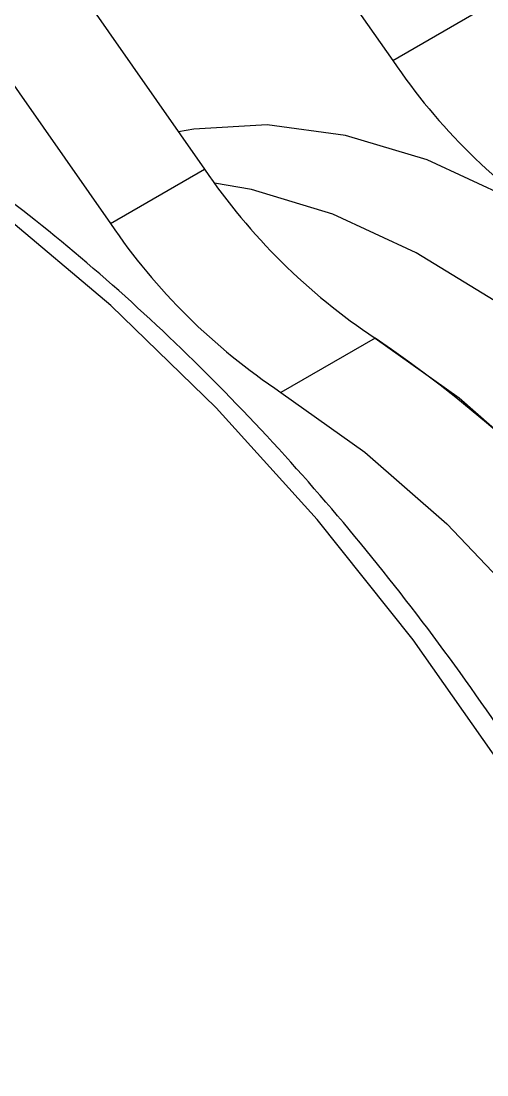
# Model space of a CAD drawing. Header units: millimetres. Extents: x 143 to 484, y 74 to 419.
# Drawn here: x 245.32 to 255.82, y 119.7 to 143.47 of the extents above; entities that cross this region are included whole.
import ezdxf

# ---------------------------------------------------------------- set-up
doc = ezdxf.new("R2010")
doc.units = ezdxf.units.MM

msp = doc.modelspace()

# ---------------------------------------------------------------- linework, layer by layer
at = {"color": 7, "linetype": 'Continuous', "lineweight": 25}
for p, q in [((170.973, 252.431), (249.454, 140.124)), ((168.852, 251.207), (247.332, 138.9)), ((185.106, 240.727), (253.696, 142.574)), ((253.696, 142.574), (255.818, 143.798)), ((247.332, 138.9), (249.454, 140.124)), ((253.297, 136.317), (251.176, 135.092))]:
    msp.add_line(p, q, dxfattribs=at)
at = {"color": 7, "linetype": 'Continuous', "lineweight": 25, "flags": 128}
for points in [[(258.041, 123.616), (256.179, 126.63), (254.157, 129.508), (251.995, 132.223), (249.716, 134.745), (247.343, 137.048), (244.901, 139.11), (242.413, 140.909), (239.907, 142.427), (237.408, 143.648), (234.94, 144.559), (232.531, 145.151), (230.203, 145.418), (228.084, 145.368)], [(270.962, 114.708), (270.836, 116.957), (270.459, 119.312), (269.84, 121.731), (268.988, 124.17), (267.919, 126.586), (266.651, 128.935), (265.209, 131.176), (263.616, 133.27), (261.903, 135.177), (260.098, 136.865), (258.235, 138.303), (256.347, 139.466), (254.468, 140.333), (252.63, 140.888), (250.867, 141.122), (249.21, 141.03), (248.865, 140.966)], [(268.841, 113.483), (268.714, 115.733), (268.338, 118.088), (267.718, 120.506), (266.866, 122.945), (265.797, 125.361), (264.53, 127.711), (263.087, 129.952), (261.495, 132.045), (259.781, 133.953), (257.977, 135.641), (256.114, 137.079), (254.226, 138.242), (252.346, 139.108), (250.509, 139.664), (249.677, 139.813)], [(268.841, 113.483), (268.714, 115.733), (268.338, 118.088), (267.718, 120.506), (266.866, 122.945), (265.797, 125.361), (264.53, 127.711), (263.087, 129.952), (261.495, 132.045), (259.781, 133.953), (257.977, 135.641), (256.114, 137.079), (254.226, 138.242), (252.346, 139.108), (250.509, 139.664), (249.677, 139.813)], [(253.297, 136.317), (255.189, 134.965), (257.033, 133.35), (258.796, 131.5), (260.446, 129.449), (261.954, 127.235), (263.291, 124.897), (264.434, 122.478), (265.363, 120.022), (266.059, 117.572), (266.51, 115.175), (266.709, 112.873), (266.652, 110.707), (266.339, 108.718), (265.777, 106.942), (265.149, 105.686)], [(251.176, 135.092), (253.067, 133.74), (254.911, 132.125), (256.674, 130.275), (258.325, 128.225), (259.832, 126.01), (261.17, 123.672), (262.313, 121.253), (263.241, 118.797), (263.937, 116.348), (264.389, 113.95), (264.588, 111.648), (264.531, 109.483), (264.475, 108.953)]]:
    msp.add_lwpolyline(points, dxfattribs=at)
at = {"color": 7, "linetype": 'Continuous', "lineweight": 25}
for centre, radius, start, end in [((265.308, 150.451), 14.031, 214.1519, 236.3841), ((261.065, 148.001), 14.031, 214.1519, 236.3841), ((258.944, 146.777), 14.031, 214.1519, 236.3841), ((235.846, 110.807), 30.908, 2.6916, 55.6231)]:
    msp.add_arc(centre, radius, start, end, dxfattribs=at)
msp.add_open_spline([(258.407, 123.827), (258.11, 124.33), (257.251, 125.787), (255.711, 128.12), (253.755, 130.763), (251.679, 133.251), (249.502, 135.562), (247.244, 137.675), (244.924, 139.572), (242.561, 141.234), (240.175, 142.646), (237.788, 143.794), (235.42, 144.663), (233.09, 145.253), (230.834, 145.52), (229.248, 145.574), (228.454, 145.449), (228.351, 145.433)], degree=3, knots=[0, 0, 0, 0, 0.038465, 0.111426, 0.18442, 0.257437, 0.330488, 0.403585, 0.476737, 0.54995, 0.623227, 0.696555, 0.769901, 0.843185, 0.916298, 0.989097, 1, 1, 1, 1], dxfattribs=at)

doc.saveas('drawing.dxf')
